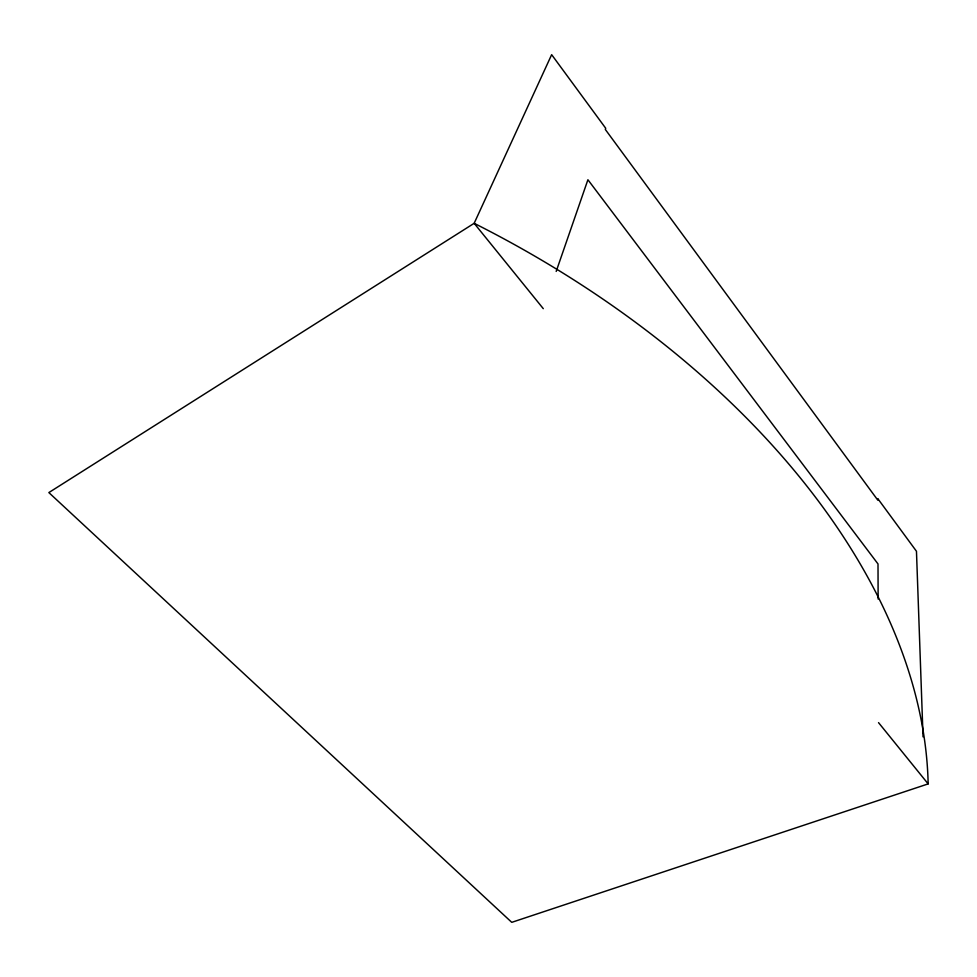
<?xml version="1.0" encoding="UTF-8"?>
<svg xmlns="http://www.w3.org/2000/svg" width="977" height="977" viewBox="0 0 977 977"><rect width="100%" height="100%" fill="white"/><g stroke="black" fill="none" stroke-linecap="round" stroke-linejoin="round"><path stroke-width="1.47" d="M556.182 271.423L587.91 179.744L878.005 563.949L878.128 599.035M878.531 722.626L928.15 783.896L511.753 922.337L48.85 492.579L474.163 223.306L551.651 54.663L605.716 128.28L605.313 129.452L877.786 500.139L877.786 498.624L916.463 551.272L923.045 736.853M543.285 308.659L474.163 223.306A743.595 471.952 22.8 0 1 928.15 783.896"/></g></svg>
